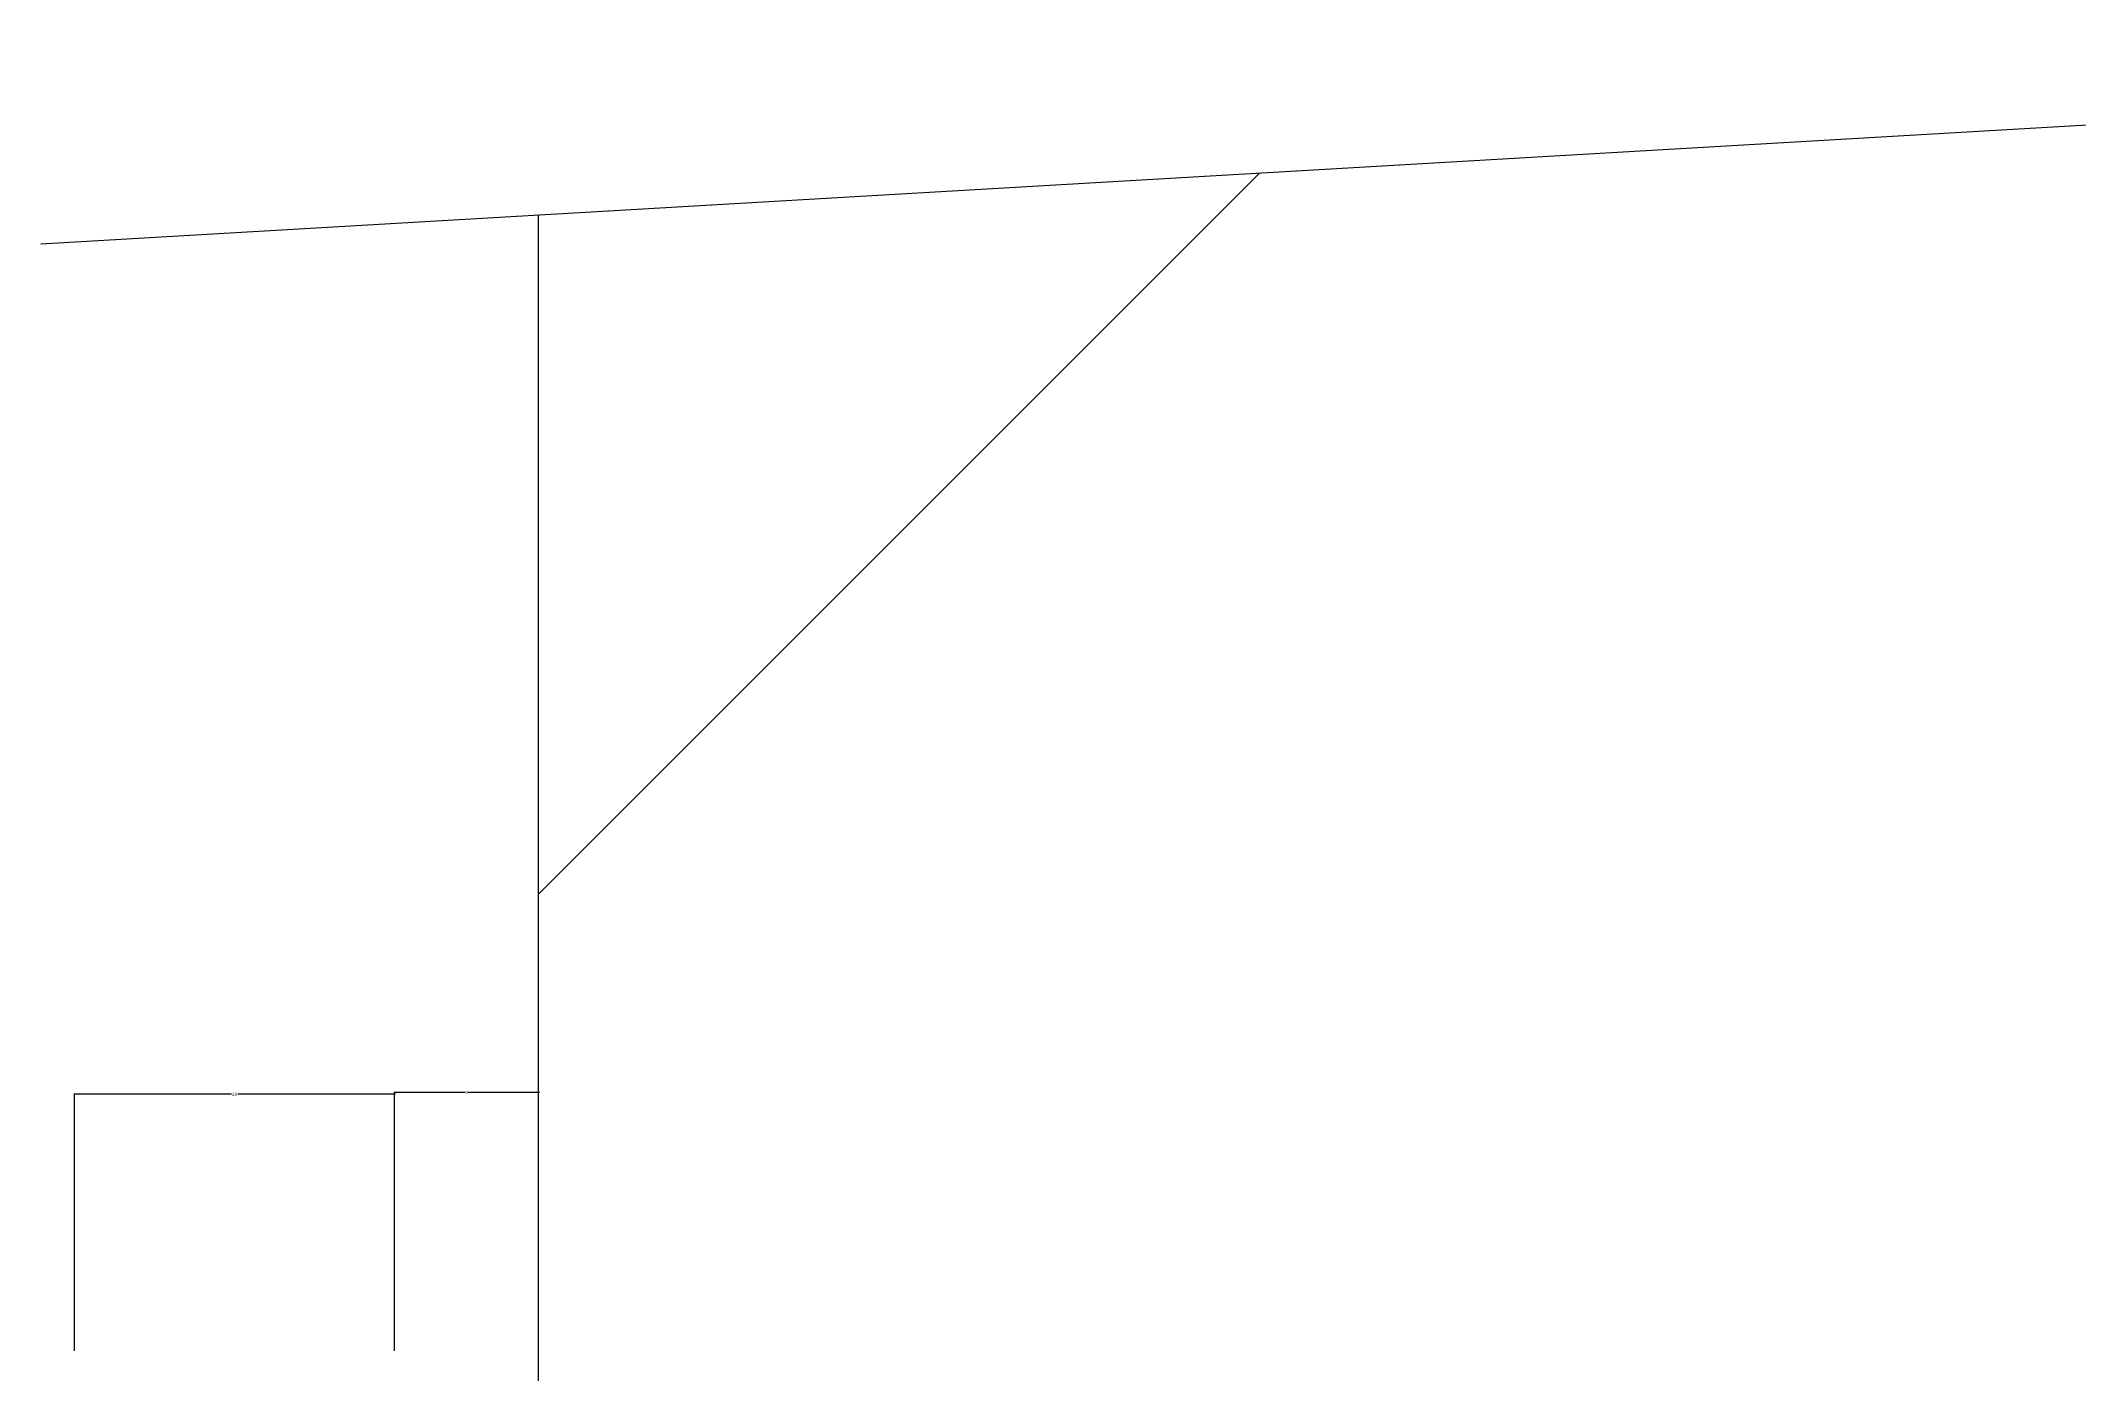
# Model space of a CAD drawing. Header units: metres. Extents: x 120 to 3570, y 126 to 4745.
# Drawn here: x 2113 to 2749, y 4139 to 4555 of the extents above; entities that cross this region are included whole.
import ezdxf

# ---------------------------------------------------------------- set-up
doc = ezdxf.new("R2010")
doc.units = ezdxf.units.M
for name, color, linetype in [('2', 2, 'Continuous'), ('BH', 3, 'Continuous'), ('DIM', 3, 'Continuous')]:
    doc.layers.add(name, color=color, linetype=linetype)
doc.dimstyles.get("Standard").update_dxf_attribs({"dimtxt": 2.5, "dimasz": 2.5, "dimexe": 1.25, "dimexo": 0.625, "dimtad": 1, "dimcen": 2.5, "dimazin": 3, "dimtfac": 1, "dimtmove": 0, "dimatfit": 3})

# ---------------------------------------------------------------- blocks, each defined once
blk = doc.blocks.new('*D33')
for p, q in [((2245.22, 4226.89), (2222.97, 4226.89)), ((2223.22, 4146.21), (2223.22, 4226.89)), ((2268.47, 4226.89), (2246.22, 4226.89)), ((2268.22, 4146.21), (2268.22, 4226.89))]:
    blk.add_line(p, q)
at = {"layer": 'Defpoints'}
for p in [(2268.22, 4226.89), (2223.22, 4146.21), (2268.22, 4146.21)]:
    blk.add_point(p, dxfattribs=at)
at = {"layer": 'DIM', "insert": (2245.72, 4226.89), "char_height": 1, "attachment_point": 5}
blk.add_mtext('9', dxfattribs=at)
blk = doc.blocks.new('*D35')
for p, q in [((2172.22, 4226.29), (2122.97, 4226.29)), ((2123.22, 4146.21), (2123.22, 4226.29)), ((2223.47, 4226.29), (2174.22, 4226.29)), ((2223.22, 4146.21), (2223.22, 4226.29))]:
    blk.add_line(p, q)
at = {"layer": 'Defpoints'}
for p in [(2223.22, 4226.29), (2123.22, 4146.21), (2223.22, 4146.21)]:
    blk.add_point(p, dxfattribs=at)
at = {"layer": 'DIM', "insert": (2173.22, 4226.29), "char_height": 1, "attachment_point": 5}
blk.add_mtext('20', dxfattribs=at)

msp = doc.modelspace()

# ---------------------------------------------------------------- hatches: boundary and pattern name
at = {"layer": 'BH'}
h = msp.add_hatch(dxfattribs=at)
h.set_pattern_fill('AR-CONC', scale=30)
h.paths.add_polyline_path([(2268.22, 4500.87), (2268.22, 4077.15), (3088.22, 4077.15), (3088.22, 4548.55)])
h = msp.add_hatch(dxfattribs=at)
h.set_pattern_fill('ANSI31', scale=450)
h.paths.add_polyline_path([(3088.22, 4077.15), (3088.22, 4548.55), (2268.22, 4500.87), (2268.22, 4077.15)])

# ---------------------------------------------------------------- linework, layer by layer
at = {"layer": '2'}
msp.add_line((2268.22, 4032.15), (2268.22, 4500.87), dxfattribs=at)
at = {"layer": 'BH'}
msp.add_line((2112.67, 4491.83), (3204.27, 4555.29), dxfattribs=at)

# ---------------------------------------------------------------- dimensions: what is measured, and where the dimension line sits
at = {"layer": 'DIM'}
for base, p1, p2, text, picture, middle in [((2223.22, 4226.29), (2223.22, 4146.21), (2123.22, 4146.21), '20', '*D35', (2173.22, 4226.29)), ((2268.22, 4226.89), (2268.22, 4146.21), (2223.22, 4146.21), '9', '*D33', (2245.72, 4226.89))]:
    dim = msp.add_linear_dim(base=base, p1=p1, p2=p2, text=text, dimstyle='Standard', dxfattribs=at)
    dim.commit()
    dim.dimension.update_dxf_attribs({"geometry": picture, "text_midpoint": middle})

doc.saveas('drawing.dxf')
